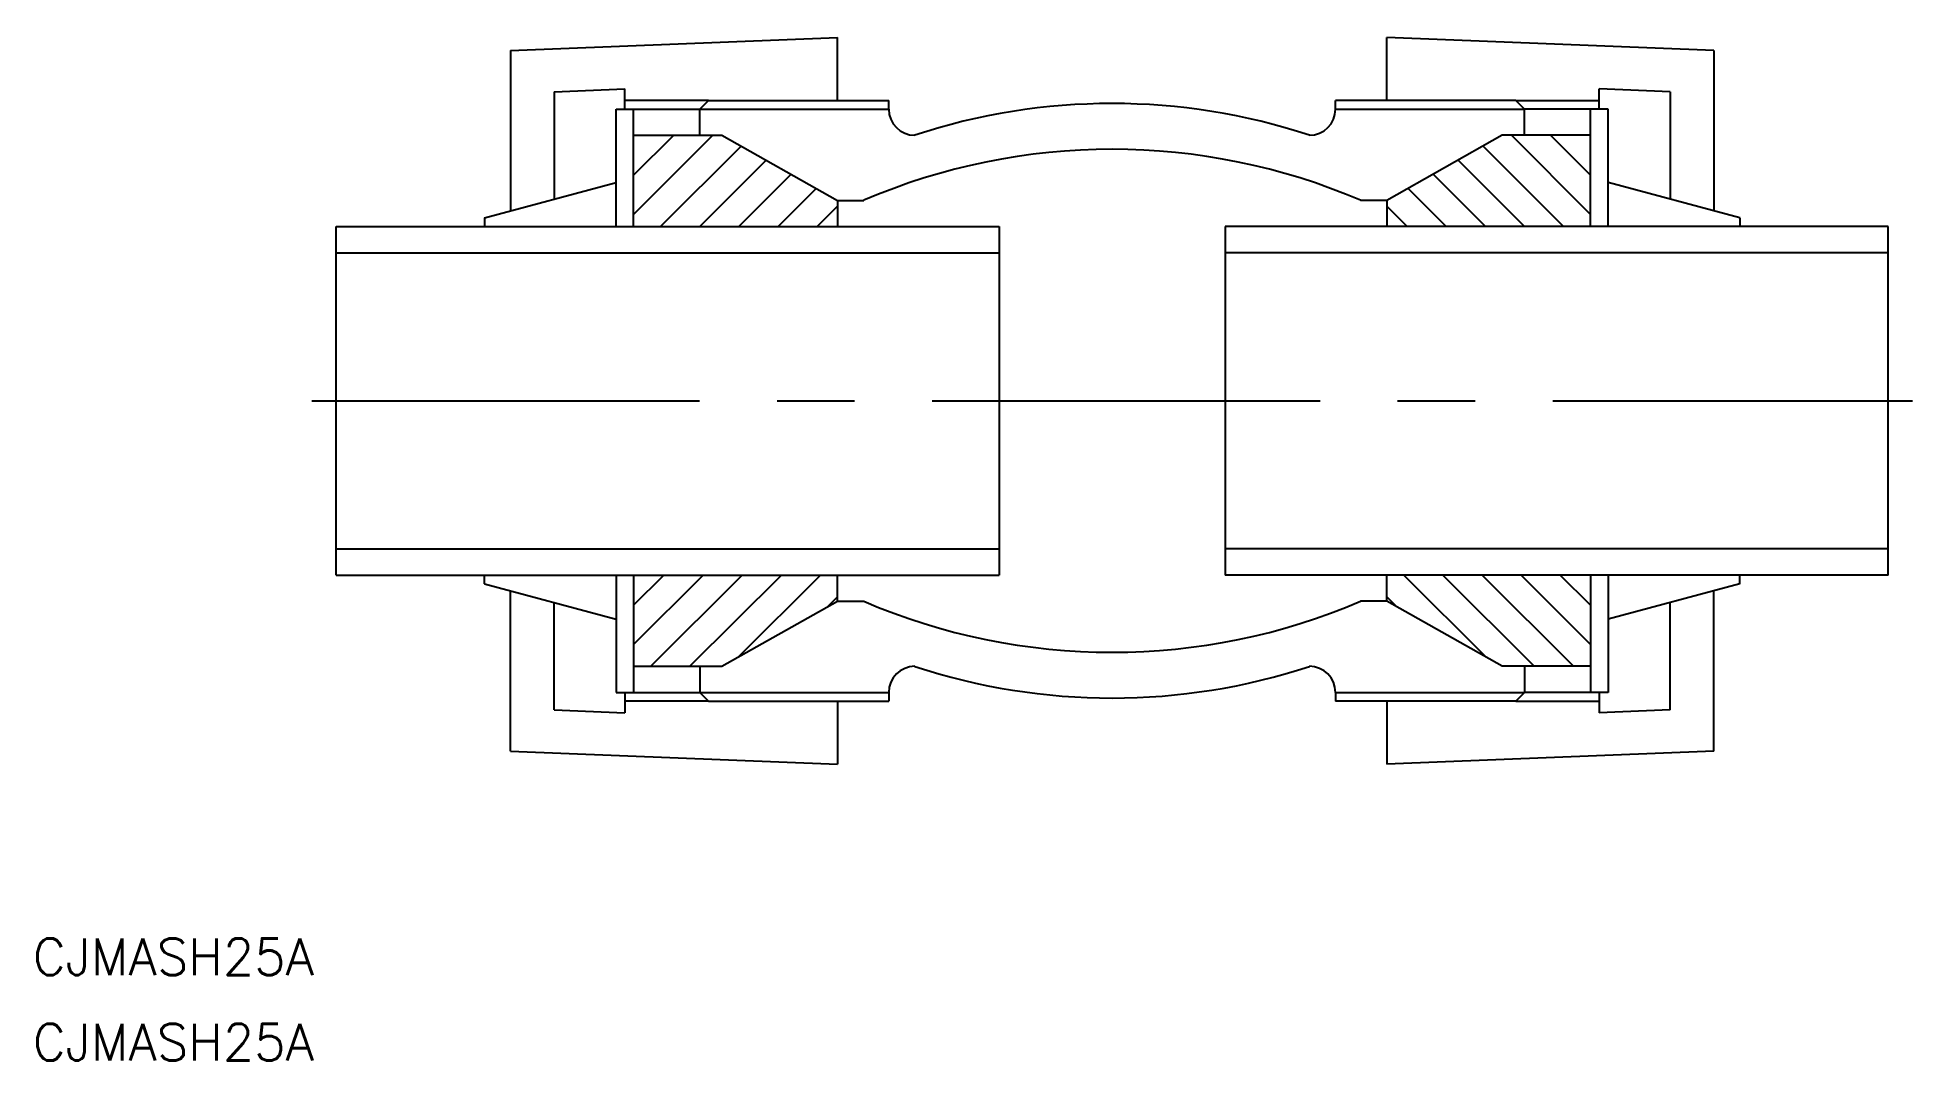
# Model space of a CAD drawing. Extents: x -88 to 66, y -54 to 30.
import ezdxf

# ---------------------------------------------------------------- set-up
doc = ezdxf.new("R2010")
doc.units = 0
doc.linetypes.add('CENTER', pattern=[50.8, 31.75, -6.35, 6.35, -6.35])
doc.layers.get('0').update_dxf_attribs({"linetype": 'CONTINUOUS'})
doc.layers.add('CENTER', color=1, linetype='CENTER')
doc.styles.get("Standard").update_dxf_attribs({"font": 'txt.shx', "height": 3, "bigfont": 'bigfont.shx'})

msp = doc.modelspace()

# ---------------------------------------------------------------- linework, layer by layer
at = {"color": 7, "linetype": 'CONTINUOUS'}
for p, q in [((-49.25, 28.7), (-22.48, 29.76)), ((-22.48, 24.61), (-22.48, 29.76)), ((49.25, 28.7), (22.48, 29.76)), ((22.48, 24.61), (22.48, 29.76)), ((-49.25, 28.7), (-49.25, 15.56)), ((49.25, 28.7), (49.25, 15.56)), ((-45.68, 25.32), (-39.88, 25.55)), ((-45.68, 25.32), (-45.68, 16.52)), ((-39.88, 23.89), (-39.88, 25.55)), ((-33.75, 23.89), (-33.04, 24.61)), ((-33.04, 24.61), (-18.29, 24.61)), ((-18.29, 23.89), (-18.29, 24.61)), ((33.04, 24.61), (18.29, 24.61)), ((18.29, 23.89), (18.29, 24.61)), ((33.75, 23.89), (33.04, 24.61)), ((39.88, 23.89), (39.88, 25.55)), ((45.68, 25.32), (39.88, 25.55)), ((45.68, 25.32), (45.68, 16.52)), ((-40.6, 14.28), (-40.6, 23.89)), ((-40.6, 23.89), (-33.75, 23.89)), ((-39.17, 14.28), (-39.17, 23.89)), ((-33.75, 21.75), (-33.75, 23.89)), ((40.6, 23.89), (33.75, 23.89)), ((33.75, 21.75), (33.75, 23.89)), ((39.17, 14.28), (39.17, 23.89)), ((40.6, 14.28), (40.6, 23.89)), ((-39.17, 21.75), (-31.94, 21.75)), ((-31.94, 21.75), (-22.48, 16.42)), ((31.94, 21.75), (22.48, 16.42)), ((39.17, 21.75), (31.94, 21.75)), ((-51.39, 14.99), (-40.6, 17.88)), ((51.39, 14.99), (40.6, 17.88)), ((-22.48, 16.42), (-22.48, 14.28)), ((-22.48, 16.42), (-20.33, 16.42)), ((22.48, 16.42), (20.33, 16.42)), ((22.48, 16.42), (22.48, 14.28)), ((-63.53, -14.28), (-63.53, 14.28)), ((-63.53, 14.28), (-9.25, 14.28)), ((-51.39, 14.99), (-51.39, 14.28)), ((-9.25, 14.28), (-9.25, -14.28)), ((9.25, 14.28), (9.25, -14.28)), ((63.53, 14.28), (9.25, 14.28)), ((51.39, 14.99), (51.39, 14.28)), ((63.53, -14.28), (63.53, 14.28)), ((-63.53, 12.13), (-9.25, 12.13)), ((63.53, 12.13), (9.25, 12.13)), ((-63.53, -12.13), (-9.25, -12.13)), ((63.53, -12.13), (9.25, -12.13)), ((-63.53, -14.28), (-9.25, -14.28)), ((-51.39, -14.99), (-51.39, -14.28)), ((-51.39, -14.99), (-40.6, -17.88)), ((-40.6, -14.28), (-40.6, -23.89)), ((-39.17, -14.28), (-39.17, -23.89)), ((-22.48, -16.42), (-22.48, -14.28)), ((63.53, -14.28), (9.25, -14.28)), ((22.48, -16.42), (22.48, -14.28)), ((39.17, -14.28), (39.17, -23.89)), ((40.6, -14.28), (40.6, -23.89)), ((51.39, -14.99), (40.6, -17.88)), ((51.39, -14.99), (51.39, -14.28)), ((-49.25, -28.7), (-49.25, -15.56)), ((-45.68, -25.32), (-45.68, -16.52)), ((-31.94, -21.75), (-22.48, -16.42)), ((-22.48, -16.42), (-20.33, -16.42)), ((22.48, -16.42), (20.33, -16.42)), ((31.94, -21.75), (22.48, -16.42)), ((45.68, -25.32), (45.68, -16.52)), ((49.25, -28.7), (49.25, -15.56)), ((-39.17, -21.75), (-31.94, -21.75)), ((-33.75, -21.75), (-33.75, -23.89)), ((39.17, -21.75), (31.94, -21.75)), ((33.75, -21.75), (33.75, -23.89)), ((-40.6, -23.89), (-33.75, -23.89)), ((-39.88, -23.89), (-39.88, -25.55)), ((-33.75, -23.89), (-33.04, -24.61)), ((-18.29, -23.89), (-18.29, -24.61)), ((18.29, -23.89), (18.29, -24.61)), ((33.75, -23.89), (33.04, -24.61)), ((40.6, -23.89), (33.75, -23.89)), ((39.88, -23.89), (39.88, -25.55)), ((-45.68, -25.32), (-39.88, -25.55)), ((-33.04, -24.61), (-18.29, -24.61)), ((-22.48, -24.61), (-22.48, -29.76)), ((33.04, -24.61), (18.29, -24.61)), ((22.48, -24.61), (22.48, -29.76)), ((45.68, -25.32), (39.88, -25.55)), ((-49.25, -28.7), (-22.48, -29.76)), ((49.25, -28.7), (22.48, -29.76))]:
    msp.add_line(p, q, dxfattribs=at)
at = {"color": 3, "linetype": 'CONTINUOUS'}
for p, q in [((-33.04, 24.61), (-39.88, 24.61)), ((33.04, 24.61), (39.88, 24.61)), ((-33.75, 23.89), (-18.29, 23.89)), ((18.29, 23.89), (33.75, 23.89)), ((-39.17, 15.27), (-32.69, 21.75)), ((-39.17, 18.47), (-35.89, 21.75)), ((-39.17, 21.68), (-39.09, 21.75)), ((39.17, 15.27), (32.69, 21.75)), ((39.17, 18.47), (35.89, 21.75)), ((39.17, 21.68), (39.09, 21.75)), ((-36.96, 14.28), (-30.37, 20.87)), ((36.96, 14.28), (30.37, 20.87)), ((-33.76, 14.28), (-28.32, 19.71)), ((-30.56, 14.28), (-26.27, 18.56)), ((30.56, 14.28), (26.27, 18.56)), ((33.76, 14.28), (28.32, 19.71)), ((-27.35, 14.28), (-24.23, 17.4)), ((27.35, 14.28), (24.23, 17.4)), ((-24.15, 14.28), (-22.48, 15.95)), ((24.15, 14.28), (22.48, 15.95)), ((-39.17, -19.95), (-33.49, -14.28)), ((-39.17, -16.75), (-36.69, -14.28)), ((-37.76, -21.75), (-30.29, -14.28)), ((-34.56, -21.75), (-27.08, -14.28)), ((-30.61, -21), (-23.88, -14.28)), ((30.61, -21), (23.88, -14.28)), ((34.56, -21.75), (27.08, -14.28)), ((37.76, -21.75), (30.29, -14.28)), ((39.17, -19.95), (33.49, -14.28)), ((39.17, -16.75), (36.69, -14.28)), ((-23.27, -16.86), (-22.48, -16.07)), ((23.27, -16.86), (22.48, -16.07)), ((-33.75, -23.89), (-18.29, -23.89)), ((18.29, -23.89), (33.75, -23.89)), ((-33.04, -24.61), (-39.88, -24.61)), ((33.04, -24.61), (39.88, -24.61))]:
    msp.add_line(p, q, dxfattribs=at)
at = {"color": 7, "linetype": 'CONTINUOUS'}
for centre, radius, start, end in [((-16.15, 23.89), 2.14, 180, 270), ((0, -27.24), 51.59, 71.757, 108.243), ((16.15, 23.89), 2.14, 270, 360), ((0, -30.99), 51.59, 66.7858, 113.2142), ((0, 30.99), 51.59, 246.7858, 293.2142), ((-16.15, -23.89), 2.14, 90, 180), ((0, 27.24), 51.59, 251.757, 288.243), ((16.15, -23.89), 2.14, 0, 90)]:
    msp.add_arc(centre, radius, start, end, dxfattribs=at)
at = {"layer": 'CENTER', "color": 1, "linetype": 'CENTER'}
msp.add_line((-65.53, 0), (65.53, 0), dxfattribs=at)

# ---------------------------------------------------------------- texts
at = {"color": 7, "linetype": 'CONTINUOUS'}
for p in [(-88.36, -47.04), (-88.36, -54.04)]:
    msp.add_text('CJMASH25A', height=3, dxfattribs=at).set_placement(p)

doc.saveas('drawing.dxf')
